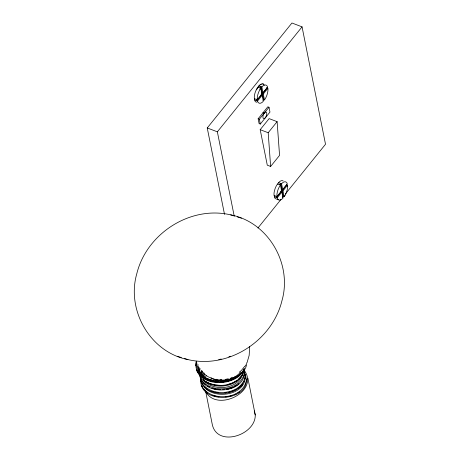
<?xml version="1.0" encoding="UTF-8"?>
<svg xmlns="http://www.w3.org/2000/svg" width="460" height="460" viewBox="0 0 460 460"><rect width="100%" height="100%" fill="white"/><g stroke="black" fill="none" stroke-linecap="round" stroke-linejoin="round"><path stroke-width="0.69" d="M249.665 346.489L249.176 355.327L247.089 362.509M246.784 362.796C246.698 367.436 243.915 371.617 240.292 374.342M244.49 370.714C259.354 391.374 217.471 412.206 206.028 392.179M247.917 378.252L255.254 414.96C255.766 435.022 217.678 447.678 212.342 424.81L205.7 391.563M196.253 361.232C191.573 387.4 236.221 388.987 244.433 369.006M195.626 365.815L196.512 361.249M196.874 362.952C195.097 372.629 205.373 379.264 213.762 380.667M197.972 364.377C196.966 369.409 200.41 374.101 204.274 376.97M198.68 369.34L199.077 367.27M199.795 368.512L199.536 369.84L200.169 373.307M199.697 370.668L200.088 368.667M200.278 375.596C199.525 403.592 253.713 398.774 244.041 370.507M201.549 373.428L202.032 370.915M200.802 379.155C198.617 407.031 256.157 401.149 244.846 373.842M202.13 375.096L202.613 372.583M202.894 376.09L204.188 373.031M242.713 373.974C237.992 389.511 213.992 391.765 203.613 380.587M243.794 370.835C239.05 389.528 208.115 391.253 199.22 374.9M244.404 369.449C240.66 385.992 217.269 389.309 204.556 381.035M244.536 372.238C241.402 391.857 208.719 394.691 200.232 377.585M245.421 375.728C242.265 395.514 209.311 398.372 200.75 381.122M244.967 378.655L245.237 377.28M246.571 379.695C243.363 399.792 209.892 402.695 201.198 385.169M203.492 376.573L204.884 374.187M205.056 377.758L206.419 375.429M244.294 368.339C240.287 377.166 230.31 381.512 221.064 382.024M242.943 383.508L239.206 387.527M243.593 382.392L244.243 381.282M244.812 366.597L245.789 364.958M259.923 87.975L260.992 86.664L263.597 99.601L263.057 100.383M259.929 89.47L260.745 88.285L257.83 87.176M263.597 99.601L264.465 99.929L265.23 98.825A9.694 4.387 -69.1 0 0 267.979 89.637L267.869 88.354L267.001 88.027L266.95 87.388M279.628 184.765L280.698 183.454L283.302 196.391L282.762 197.173M277.535 183.965L280.45 185.075L279.634 186.26A9.694 4.387 -69.1 0 0 276.885 195.448L276.983 196.564L274.068 195.454M283.302 196.391L284.171 196.725L284.935 195.615M244.427 366.666L241.316 370.518L239.275 372.215M224.52 214.412L207.242 127.955L291.939 23L302.059 26.864L325.519 144.25L285.418 193.936M234.22 216.165L217.361 131.819L302.059 26.864M261.43 93.299L262.142 92.42M263.011 92.753L261.861 86.998L262.671 86.152A9.694 4.387 -69.1 0 1 267.272 86.233L267.576 87.095L263.011 92.753L261.832 92.305L262.085 93.575L261.027 94.892L262.148 95.318L263.327 101.229L262.459 102.131A9.694 4.387 -69.1 0 1 257.911 102.068L257.514 101.062L254.598 99.952M254.363 98.664L257.278 99.774L261.895 94.053L260.745 88.285M267.001 88.027L256.697 100.751L256.456 99.463M257.514 101.062L262.148 95.318M264.465 99.929L263.287 94.035L267.869 88.354M258.14 118.784L267.806 106.806L269.008 107.266L269.968 112.079L260.302 124.056L259.101 123.596L258.14 118.784L259.342 119.243L260.302 124.056M259.342 119.243L269.008 107.266M260.188 129.68L269.123 118.611L277.121 121.664L279.559 155.382L270.63 166.451L267.283 165.174L260.188 129.68L268.191 132.733L270.63 166.451M268.191 132.733L277.121 121.664M281.135 190.089L281.848 189.209L282.716 189.543L287.281 183.885L286.977 183.022A9.694 4.387 -69.1 0 0 282.377 182.942L281.566 183.787L282.716 189.543M276.983 196.564L281.601 190.842L280.45 185.075M286.649 184.178L286.707 184.816L276.402 197.541L276.161 196.253M281.853 192.113L283.032 198.018L282.164 198.921A9.694 4.387 -69.1 0 1 277.564 198.841L277.219 197.852L281.853 192.113L280.732 191.682M284.171 196.725L282.992 190.825L287.575 185.144L286.707 184.816M257.939 227.993L280.916 199.519M282.716 197.288L283.619 196.173M240.793 371.99C232.817 380.897 219.236 382.869 208.271 379.04M237.141 376.751L240.453 373.629M238.924 375.17L237.049 376.935L232.173 379.701M238.769 378.816L240.839 376.872M237.797 384.589L238.809 383.634M242.506 384.824C233.686 394.536 217.73 395.945 206.764 389.137M239.2 375.141L234.876 377.551M231.696 379.017L235.784 376.659M237.216 380.276L232.513 382.95L227.05 384.692M235.497 385.894L236.647 385.244M237.147 385.181L232.806 387.642L227.757 389.258M234.594 390.333L236.354 389.338M237.521 388.671L238.688 388.01M234.899 394.663L236.083 393.996M237.855 392.989L239.625 391.983M231.742 378.764L235.934 376.418M231.018 377.809L232.311 377.234M233.214 378.172L229.764 379.212M228.815 356.868L230.678 356.241M231.133 378.959L224.928 380.684M226.935 380.535L231.018 379.23M232.633 379.322L226.625 381.242L220.19 382.018L213.768 381.599M226.51 381.512L231.547 379.902M228.89 388.585L231.984 387.596M228.574 392.403L234.013 390.666M229.408 396.422L232.461 395.445M218.707 359.605L221.26 359.013M225.555 379.362L228.321 378.718M262.608 83.898L262.637 83.892A9.447 4.272 -69.1 0 1 263.707 84.22M229.178 379.368L223.077 380.109L216.982 379.707A26.749 19.372 -11.3 0 1 206.448 375.688L204.43 374.106L201.388 370.426M220.995 381.156L222.962 380.92M221.07 381.38L223.014 381.144M224.957 380.909L226.251 380.753M221.795 382.082L224.492 381.754M222.743 389.528L224.342 389.384M226.331 389.143L227.838 388.913M224.986 392.754L226.349 392.587M225.342 392.794L226.636 392.633M225.486 396.894L226.791 396.738M220.392 379.764L221.703 379.718M215.102 380.891L218.373 381.104M215.245 381.122L218.483 381.334M217.08 382.024C212.02 381.771 206.787 380.144 202.86 376.895M221.197 385.399L215.349 385.02L209.915 383.571L205.252 381.162M218.529 389.373L220.673 389.511M220.328 389.775L216.953 389.557L211.933 388.223M218.23 392.811L214.912 392.184M217.649 396.744L218.954 396.83M221.03 381.098L219.253 380.897A21.005 15.209 -11.3 0 1 210.985 377.74M230.805 214.889C190.244 205.281 146.51 233.691 136.769 273.815C126.264 310.27 150.219 352.251 187.933 359.582C228.493 369.19 272.228 340.779 281.968 300.656C292.474 264.201 268.519 222.226 230.805 214.889L234.307 215.958M209.185 379.638L213.923 380.897M214.256 381.702C206.971 380.426 199.352 376.838 196.305 369.667M213.716 388.522L215.711 389.056M211.531 391.287L213.561 391.828M212.181 395.295L216.28 396.382M184.431 358.512L187.933 359.582M237.412 216.942L241.517 218.201M177.221 356.27L181.326 357.529M258.894 85.865L261.861 86.998M262.085 93.575L263.287 94.035M263.108 112.631L264.31 113.091M263.034 112.723L264.236 113.183M207.242 127.955L217.361 131.819M278.599 182.655L281.566 183.787M282.992 190.825L281.79 190.365L281.537 189.094M274.304 196.742L277.219 197.852M278.398 199.778L275.488 198.668A9.694 4.387 -69.1 0 1 274.649 197.731L273.97 194.333A9.694 4.387 -69.1 0 1 276.724 185.144L279.415 181.809A9.694 4.387 -69.1 0 1 283.182 180.952M208.604 379.339L204.545 377.24L201.492 374.469M208.587 380.196L203.711 377.677L199.945 374.302L197.656 370.357M207.632 386.049L209.34 386.929M203.216 379.333L204.234 380.247M202.998 382.312L205.493 384.56M204.361 386.613L206.896 388.89M203.918 389.649L206.988 392.414M264.31 85.1L263.476 84.163L262.378 83.829L261.09 84.123L259.71 85.02L257.019 88.354A9.694 4.387 -69.1 0 0 254.265 97.543L254.943 100.935A9.694 4.387 -69.1 0 0 256.875 102.212M198.777 370.265L200.986 374.009M243.921 370.955L244.881 372.588M245.025 374.704L245.669 375.814M199.91 375.354L200.865 376.981M204.367 386.394L205.056 387.573M201.451 382.467L203.032 385.158M202.003 386.383L202.641 387.469M254.236 410.883L255.254 414.96M245.002 374.543L245.249 375.906L244.984 374.526M244.036 369.322C248.9 393.449 202.636 397.854 199.743 374.848M243.972 371.18L244.254 372.675M201.095 371.151L201.882 375.291M200.267 377.137L200.773 379.879M198.041 366.171L199.042 371.392M287.575 185.144L287.684 186.427M257.18 98.659L257.278 99.774M257.232 98.676A9.694 4.387 -69.1 0 1 259.98 89.487M256.571 89.901A9.447 4.272 -69.1 0 1 260.038 85.054M260.492 84.698A9.447 4.272 -69.1 0 1 261.383 84.18M287.655 186.415A9.694 4.387 -69.1 0 1 284.907 195.609M217.229 379.494A18.475 13.38 -11.3 0 1 216.016 379.27M264.253 113.154L263.793 113.873A3.496 1.581 -69.1 0 0 263.695 118.645A3.496 1.581 -69.1 0 0 266.702 114.58A3.496 1.581 -69.1 0 0 264.747 112.585L264.253 113.154"/></g></svg>
